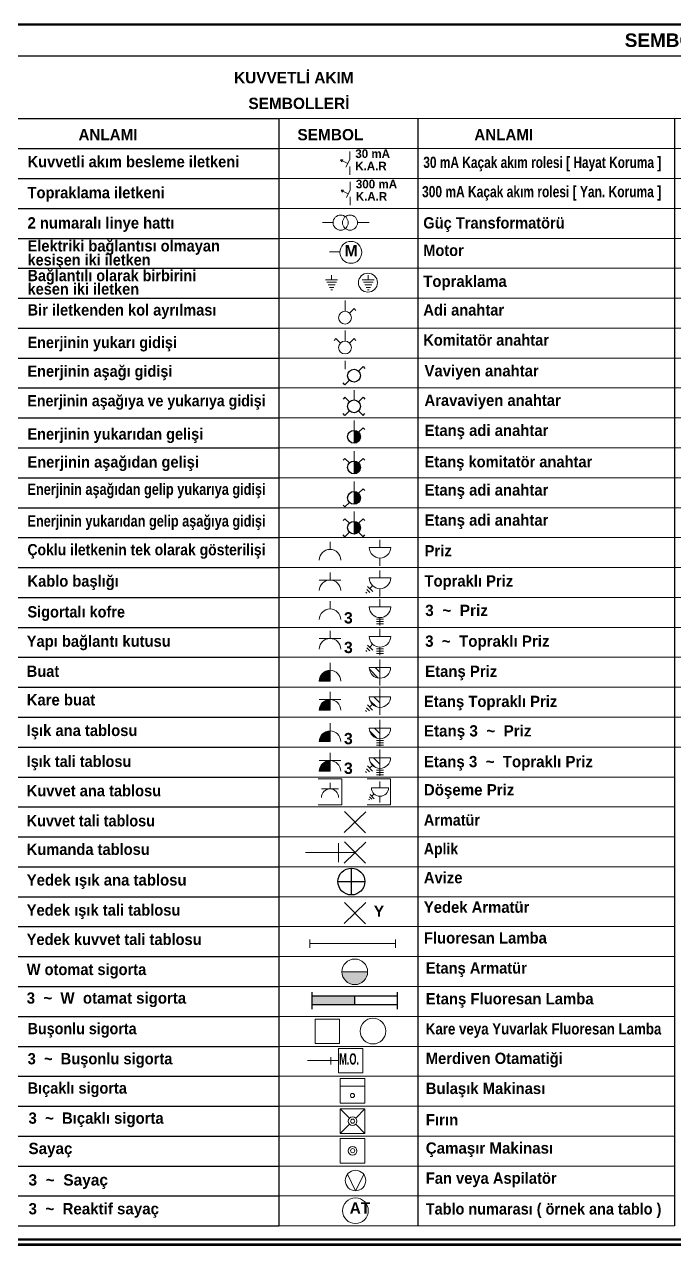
# Model space of a CAD drawing. Header units: millimetres. Extents: x -269 to 685, y 5394 to 6294.
# Drawn here: x 56.9 to 200.9, y 5393.6 to 5663.9 of the extents above; entities that cross this region are included whole.
import ezdxf
from ezdxf.enums import TextEntityAlignment as Align

# ---------------------------------------------------------------- set-up
doc = ezdxf.new("R2010")
doc.units = ezdxf.units.MM
doc.linetypes.add('BHP-KESIK', pattern=[4, 2.5, -1.5])
for name, color, linetype, lineweight in [('BHP-TABLO', 7, 'Continuous', 25), ('ICOLCU', 7, 'Continuous', 20), ('LINYE', 7, 'Continuous', 53)]:
    doc.layers.add(name, color=color, linetype=linetype, lineweight=lineweight)
doc.layers.add('MIMARI', color=7, linetype='Continuous')
doc.layers.add('SEMBOL', color=7, linetype='Continuous')
doc.styles.add('BHP-K', font='arialbd.ttf')
pattern_1 = [(315, (61.8098, 953.4398), (0.8505843, 0.8505843), [])]
pattern_2 = [(45, (61.8098, 953.4398), (-0.40190109, 0.40190109), [])]

msp = doc.modelspace()

# ---------------------------------------------------------------- hatches: boundary and pattern name
at = {"layer": 'ICOLCU'}
h = msp.add_hatch(dxfattribs=at)
h.set_pattern_fill('ANSI31', color=256, scale=0.179015)
h.set_pattern_definition(pattern_2)
h.paths.add_polyline_path([(127.25, 5633.47), (127.46, 5633.89), (126.93, 5633.89)])
h = msp.add_hatch(dxfattribs=at)
h.set_pattern_fill('ANSI31', color=256, scale=0.179015)
h.set_pattern_definition(pattern_2)
h.paths.add_polyline_path([(127.37, 5626.74), (127.58, 5627.16), (127.04, 5627.16)])
h = msp.add_hatch(color=256, dxfattribs=at)
h.dxf.hatch_style = 1
h.paths.add_polyline_path([(124.6, 5520.78), (124.5, 5520.78, 0.402331), (122.23, 5518.42), (124.6, 5518.42)])
h = msp.add_hatch(dxfattribs=at)
h.set_pattern_fill('ANSI31', color=256, scale=0.378869, angle=270)
h.set_pattern_definition(pattern_1)
h.paths.add_polyline_path([(133.28, 5521.42, 0.414214), (135.65, 5519.05), (135.65, 5521.42)])
h = msp.add_hatch(color=256, dxfattribs=at)
h.dxf.hatch_style = 1
h.paths.add_polyline_path([(124.6, 5514.32), (124.5, 5514.32, 0.402331), (122.23, 5511.95), (124.6, 5511.95)])
h = msp.add_hatch(dxfattribs=at)
h.set_pattern_fill('ANSI31', color=256, scale=0.378869, angle=270)
h.set_pattern_definition(pattern_1)
h.paths.add_polyline_path([(133.28, 5514.95, 0.414214), (135.65, 5512.58), (135.65, 5514.95)])
h = msp.add_hatch(color=256, dxfattribs=at)
h.dxf.hatch_style = 1
h.paths.add_polyline_path([(122.23, 5505.01), (124.6, 5505.01), (124.6, 5507.37), (124.5, 5507.37, 0.402331)])
h = msp.add_hatch(dxfattribs=at)
h.set_pattern_fill('ANSI31', color=256, scale=0.378869, angle=270)
h.set_pattern_definition(pattern_1)
h.paths.add_polyline_path([(133.28, 5508, 0.414214), (135.65, 5505.64), (135.65, 5508)])
h = msp.add_hatch(color=256, dxfattribs=at)
h.dxf.hatch_style = 1
h.paths.add_polyline_path([(124.6, 5500.8), (124.5, 5500.8, 0.402331), (122.23, 5498.43), (124.6, 5498.43)])
h = msp.add_hatch(dxfattribs=at)
h.set_pattern_fill('ANSI31', color=256, scale=0.378869, angle=270)
h.set_pattern_definition(pattern_1)
h.paths.add_polyline_path([(133.28, 5501.43, 0.414214), (135.65, 5499.06), (135.65, 5501.43)])
h = msp.add_hatch(color=256, dxfattribs=at)
h.dxf.hatch_style = 1
h.paths.add_polyline_path([(127.24, 5453.99, 1), (132.93, 5453.99)])
at = {"layer": 'SEMBOL', "linetype": 'BHP-KESIK'}
h = msp.add_hatch(color=256, dxfattribs=at)
h.dxf.hatch_style = 1
h.paths.add_polyline_path([(129.92, 5571.11, 0.414214), (131.34, 5572.53, 0.414214), (129.92, 5573.95)])
h = msp.add_hatch(color=256, dxfattribs=at)
h.dxf.hatch_style = 1
h.paths.add_polyline_path([(129.92, 5564.32, 0.414214), (131.34, 5565.74, 0.414214), (129.92, 5567.17)])
h = msp.add_hatch(color=256, dxfattribs=at)
h.dxf.hatch_style = 1
h.paths.add_polyline_path([(129.92, 5560.42), (129.92, 5557.58, 0.414214), (131.34, 5559, 0.414214)])
h = msp.add_hatch(color=256, dxfattribs=at)
h.dxf.hatch_style = 1
h.paths.add_polyline_path([(129.92, 5553.8), (129.92, 5550.96, 0.414214), (131.34, 5552.38, 0.414214)])
h = msp.add_hatch(color=256, dxfattribs=at)
h.dxf.hatch_style = 1
h.paths.add_polyline_path([(130.01, 5446.67), (130.01, 5448.57), (120.54, 5448.57), (120.54, 5446.67)])

# ---------------------------------------------------------------- linework, layer by layer
at = {"layer": 'BHP-TABLO'}
msp.add_line((18, 5656.9), (388, 5656.9), dxfattribs=at)
at = {"layer": 'BHP-TABLO', "lineweight": 50}
msp.add_lwpolyline([(18, 5394.7), (388, 5394.7), (388, 5663.9), (18, 5663.9)], close=True, dxfattribs=at)
at = {"layer": 'ICOLCU'}
for p, q in [((113.26, 5643.02), (200.88, 5643.02)), ((200.88, 5643.02), (288.49, 5643.02)), ((113.26, 5636.39), (200.88, 5636.39)), ((128.95, 5635.74), (128.95, 5633.95)), ((200.88, 5636.39), (288.49, 5636.39)), ((126.93, 5633.89), (127.46, 5633.89)), ((126.93, 5633.89), (127.25, 5633.47)), ((127.46, 5633.89), (127.25, 5633.47)), ((127.36, 5633.68), (128.53, 5633.1)), ((128.95, 5633.95), (128.11, 5632.25)), ((128.95, 5632.4), (128.95, 5630.55)), ((113.26, 5629.76), (200.88, 5629.76)), ((129.06, 5629.01), (129.06, 5627.22)), ((200.88, 5629.76), (288.49, 5629.76)), ((127.04, 5627.16), (127.58, 5627.16)), ((127.04, 5627.16), (127.37, 5626.74)), ((127.58, 5627.16), (127.37, 5626.74)), ((127.47, 5626.95), (128.64, 5626.37)), ((129.06, 5627.22), (128.22, 5625.52)), ((129.06, 5625.67), (129.06, 5623.82)), ((113.26, 5623.13), (200.88, 5623.13)), ((200.88, 5623.13), (288.49, 5623.13)), ((122.94, 5619.98), (125.27, 5619.98)), ((130.71, 5619.98), (133.3, 5619.98)), ((113.26, 5616.5), (200.88, 5616.5)), ((200.88, 5616.5), (288.49, 5616.5)), ((124.52, 5613.53), (126.85, 5613.53)), ((113.26, 5609.87), (200.88, 5609.87)), ((200.88, 5609.87), (288.49, 5609.87)), ((126.29, 5607.34), (123.63, 5607.34)), ((124.96, 5607.34), (124.96, 5608.36)), ((134.4, 5607.34), (131.75, 5607.34)), ((133.07, 5607.34), (133.07, 5608.36)), ((126, 5606.78), (123.92, 5606.78)), ((125.72, 5606.21), (124.2, 5606.21)), ((125.43, 5605.64), (124.49, 5605.64)), ((125.15, 5605.07), (124.77, 5605.07)), ((134.12, 5606.78), (132.03, 5606.78)), ((133.83, 5606.21), (132.32, 5606.21)), ((133.55, 5605.64), (132.6, 5605.64)), ((133.26, 5605.07), (132.88, 5605.07)), ((113.26, 5603.24), (200.88, 5603.24)), ((127.93, 5600.34), (127.93, 5602.72)), ((200.88, 5603.24), (288.49, 5603.24)), ((128.94, 5599.92), (129.94, 5600.92)), ((129.94, 5600.92), (130.34, 5600.52)), ((113.26, 5596.61), (200.88, 5596.61)), ((200.88, 5596.61), (288.49, 5596.61)), ((125.92, 5594.3), (125.52, 5593.9)), ((126.93, 5593.3), (125.92, 5594.3)), ((127.93, 5593.72), (127.93, 5596.1)), ((128.94, 5593.3), (129.94, 5594.3)), ((129.94, 5594.3), (130.34, 5593.9)), ((113.26, 5589.98), (200.88, 5589.98)), ((127.92, 5587.49), (127.92, 5589.35)), ((200.88, 5589.98), (288.49, 5589.98)), ((113.26, 5583.35), (200.88, 5583.35)), ((129.92, 5580.7), (129.92, 5582.84)), ((200.88, 5583.35), (288.49, 5583.35)), ((113.26, 5576.72), (200.88, 5576.72)), ((129.92, 5573.95), (129.92, 5576.13)), ((200.88, 5576.72), (288.49, 5576.72)), ((113.26, 5570.09), (200.88, 5570.09)), ((129.92, 5567.17), (129.92, 5569.34)), ((200.88, 5570.09), (288.49, 5570.09)), ((113.26, 5563.46), (200.88, 5563.46)), ((129.92, 5560.42), (129.92, 5562.6)), ((200.88, 5563.46), (288.49, 5563.46)), ((113.26, 5556.82), (200.88, 5556.82)), ((129.92, 5553.8), (129.92, 5555.98)), ((200.88, 5556.82), (288.49, 5556.82)), ((113.26, 5550.19), (200.88, 5550.19)), ((200.88, 5550.19), (288.49, 5550.19)), ((124.6, 5547.58), (124.6, 5549.26)), ((138.03, 5548.02), (133.29, 5548.02)), ((135.66, 5548.02), (135.66, 5549.71)), ((135.66, 5545.66), (135.66, 5543.91)), ((113.26, 5543.56), (200.88, 5543.56)), ((124.6, 5540.8), (124.6, 5542.49)), ((135.66, 5541.25), (135.66, 5542.93)), ((200.88, 5543.56), (288.49, 5543.56)), ((126.97, 5540.8), (122.23, 5540.8)), ((132.91, 5539.35), (134.05, 5538.22)), ((138.03, 5541.25), (133.29, 5541.25)), ((134.03, 5539.53), (133.48, 5538.98)), ((113.26, 5536.93), (200.88, 5536.93)), ((132.56, 5538.1), (132.76, 5537.9)), ((132.74, 5538.73), (133.41, 5538.06)), ((135.66, 5538.88), (135.66, 5537.14)), ((200.88, 5536.93), (288.49, 5536.93)), ((124.6, 5534.4), (124.6, 5536.08)), ((138.03, 5534.85), (133.29, 5534.85)), ((135.66, 5534.85), (135.66, 5536.53)), ((134.88, 5532.11), (136.42, 5532.11)), ((134.88, 5531.59), (136.42, 5531.59)), ((135.66, 5532.48), (135.66, 5530.73)), ((113.26, 5530.3), (200.88, 5530.3)), ((124.6, 5527.85), (124.6, 5529.53)), ((134.88, 5531.07), (136.42, 5531.07)), ((135.66, 5528.29), (135.66, 5529.98)), ((200.88, 5530.3), (288.49, 5530.3)), ((126.97, 5527.85), (122.23, 5527.85)), ((132.91, 5526.4), (134.05, 5525.26)), ((138.03, 5528.29), (133.29, 5528.29)), ((134.03, 5526.57), (133.48, 5526.02)), ((135.66, 5525.93), (135.66, 5524.18)), ((113.26, 5523.67), (200.88, 5523.67)), ((132.56, 5525.15), (132.76, 5524.94)), ((132.74, 5525.78), (133.41, 5525.1)), ((134.88, 5525.56), (136.42, 5525.56)), ((134.88, 5525.04), (136.42, 5525.04)), ((134.88, 5524.52), (136.42, 5524.52)), ((135.65, 5523.2), (135.65, 5521.42)), ((200.88, 5523.67), (288.49, 5523.67)), ((124.6, 5520.78), (124.6, 5522.47)), ((124.6, 5518.42), (124.6, 5520.78)), ((133.28, 5521.42), (138.01, 5521.42)), ((135.65, 5521.42), (135.65, 5517.42)), ((122.23, 5518.42), (124.6, 5518.42)), ((113.26, 5517.04), (200.88, 5517.04)), ((124.6, 5514.32), (124.6, 5516)), ((135.65, 5516.73), (135.65, 5514.95)), ((200.88, 5517.04), (288.49, 5517.04)), ((126.97, 5514.32), (122.23, 5514.32)), ((124.6, 5511.95), (124.6, 5514.31)), ((132.67, 5512.49), (133.32, 5511.8)), ((132.86, 5513.11), (133.97, 5511.95)), ((133.28, 5514.95), (138.01, 5514.95)), ((133.98, 5513.26), (133.42, 5512.72)), ((135.65, 5514.95), (135.65, 5510.95)), ((113.26, 5510.41), (200.88, 5510.41)), ((122.23, 5511.95), (124.6, 5511.95)), ((132.48, 5511.87), (132.68, 5511.66)), ((135.65, 5509.79), (135.65, 5508)), ((200.88, 5510.41), (288.49, 5510.41)), ((124.6, 5507.37), (124.6, 5509.06)), ((124.6, 5505.01), (124.6, 5507.37)), ((133.28, 5508), (138.01, 5508)), ((135.65, 5508), (135.65, 5504.01)), ((122.23, 5505.01), (124.6, 5505.01)), ((134.88, 5505.24), (136.42, 5505.24)), ((134.88, 5504.72), (136.42, 5504.72)), ((113.26, 5503.78), (200.88, 5503.78)), ((124.6, 5500.8), (124.6, 5502.48)), ((134.88, 5504.2), (136.42, 5504.2)), ((135.65, 5503.22), (135.65, 5501.43)), ((200.88, 5503.78), (288.49, 5503.78)), ((126.97, 5500.8), (122.23, 5500.8)), ((124.6, 5498.43), (124.6, 5500.79)), ((132.67, 5498.97), (133.32, 5498.29)), ((132.86, 5499.6), (133.97, 5498.43)), ((133.28, 5501.43), (138.01, 5501.43)), ((133.98, 5499.74), (133.42, 5499.2)), ((135.65, 5501.43), (135.65, 5497.44)), ((113.26, 5497.15), (200.88, 5497.15)), ((122.23, 5498.43), (124.6, 5498.43)), ((132.48, 5498.35), (132.68, 5498.14)), ((134.88, 5498.67), (136.42, 5498.67)), ((134.88, 5498.15), (136.42, 5498.15)), ((134.88, 5497.63), (136.42, 5497.63)), ((135.66, 5494.78), (135.66, 5496.13)), ((126.49, 5494.5), (122.7, 5494.5)), ((124.6, 5494.5), (124.6, 5495.85)), ((137.56, 5494.78), (133.77, 5494.78)), ((134.36, 5493.4), (133.92, 5492.96)), ((133.18, 5492.26), (133.35, 5492.1)), ((133.32, 5492.76), (133.86, 5492.23)), ((133.47, 5493.26), (134.38, 5492.35)), ((135.66, 5492.88), (135.66, 5491.49)), ((113.26, 5490.52), (200.88, 5490.52)), ((113.26, 5483.89), (200.88, 5483.89)), ((130.13, 5480.41), (119.19, 5480.41)), ((126.45, 5482.52), (126.45, 5480.4)), ((126.45, 5478.28), (126.45, 5480.4)), ((113.26, 5477.26), (200.88, 5477.26)), ((113.26, 5470.63), (200.88, 5470.63)), ((113.26, 5464), (200.88, 5464)), ((120.12, 5461.18), (120.12, 5459.28)), ((139.06, 5461.18), (139.06, 5459.28)), ((120.12, 5460.23), (139.06, 5460.23)), ((113.26, 5457.37), (200.88, 5457.37)), ((127.24, 5453.99), (132.93, 5453.99)), ((113.26, 5450.74), (200.88, 5450.74)), ((113.26, 5444.11), (200.88, 5444.11)), ((121.33, 5443.5), (126.7, 5443.5)), ((121.33, 5438.13), (121.33, 5443.5)), ((126.7, 5438.13), (126.7, 5443.5)), ((113.26, 5437.48), (200.88, 5437.48)), ((121.33, 5438.13), (126.7, 5438.13)), ((126.51, 5437.01), (131.88, 5437.01)), ((126.51, 5431.64), (126.51, 5437.01)), ((131.88, 5431.64), (131.88, 5437.01)), ((126.51, 5434.32), (119.59, 5434.32)), ((124.8, 5435.08), (124.8, 5433.49)), ((126.51, 5431.64), (131.88, 5431.64)), ((113.26, 5430.85), (200.88, 5430.85)), ((126.83, 5430.32), (132.28, 5430.32)), ((126.83, 5430.32), (126.83, 5424.87)), ((126.83, 5428.68), (132.28, 5428.68)), ((132.28, 5430.32), (132.28, 5424.87)), ((113.26, 5424.22), (200.88, 5424.22)), ((126.83, 5424.87), (132.28, 5424.87)), ((126.88, 5423.63), (132.33, 5423.63)), ((126.88, 5423.63), (128.92, 5421.58)), ((126.88, 5423.63), (126.88, 5418.17)), ((130.29, 5421.58), (132.33, 5423.63)), ((132.33, 5423.63), (132.33, 5418.17)), ((126.88, 5418.17), (128.92, 5420.22)), ((126.88, 5418.17), (132.33, 5418.17)), ((130.29, 5420.22), (132.33, 5418.17)), ((113.26, 5417.59), (200.88, 5417.59)), ((126.88, 5417.07), (132.33, 5417.07)), ((126.88, 5417.07), (126.88, 5411.62)), ((132.33, 5417.07), (132.33, 5411.62)), ((113.26, 5410.96), (200.88, 5410.96)), ((126.88, 5411.62), (132.33, 5411.62)), ((130.25, 5405.48), (128.46, 5409.15)), ((130.25, 5405.48), (132.1, 5409.08)), ((113.26, 5404.33), (200.88, 5404.33)), ((113.26, 5397.7), (200.88, 5397.7))]:
    msp.add_line(p, q, dxfattribs=at)
for points in [[(122.01, 5496.73), (127.19, 5496.73), (127.19, 5490.99), (122.01, 5490.99)], [(132.79, 5496.73), (137.97, 5496.73), (137.97, 5490.99), (132.79, 5490.99)]]:
    msp.add_lwpolyline(points, dxfattribs=at)
for centre, radius in [((126.95, 5619.98), 1.68), ((129.02, 5619.98), 1.68), ((129.22, 5613.4), 2.42), ((132.99, 5606.68), 2.11), ((127.93, 5598.92), 1.42), ((127.93, 5592.3), 1.42), ((130.08, 5453.99), 2.84), ((134.11, 5440.85), 2.84), ((129.56, 5426.59), 0.46), ((129.6, 5420.9), 0.963), ((129.6, 5420.9), 0.46), ((129.6, 5414.35), 0.963), ((129.6, 5414.35), 0.46), ((130.25, 5407.75), 2.27), ((130.23, 5401.06), 2.84)]:
    msp.add_circle(centre, radius, dxfattribs=at)
for centre, radius, start, end in [((124.6, 5545.21), 2.37, 0, 180), ((135.66, 5548.02), 2.37, 180, 0), ((124.6, 5538.44), 2.37, 0, 180), ((135.66, 5541.25), 2.37, 180, 0), ((124.6, 5532.03), 2.37, 0, 180), ((135.66, 5534.85), 2.37, 180, 0), ((124.6, 5525.48), 2.37, 0, 180), ((135.66, 5528.29), 2.37, 180, 0), ((124.6, 5518.42), 2.37, 0, 180), ((135.65, 5521.42), 2.37, 180, 0), ((124.6, 5511.95), 2.37, 0, 180), ((135.65, 5514.95), 2.37, 180, 0), ((124.6, 5505.01), 2.37, 0, 180), ((135.65, 5508), 2.37, 180, 0), ((124.6, 5498.43), 2.37, 0, 180), ((135.65, 5501.43), 2.37, 180, 0), ((124.6, 5492.61), 1.89, 0, 180), ((135.66, 5494.78), 1.89, 180, 0)]:
    msp.add_arc(centre, radius, start, end, dxfattribs=at)
at = {"layer": 'LINYE'}
msp.add_line((-269.45, 5393.56), (684.6, 5393.63), dxfattribs=at)
at = {"layer": 'MIMARI'}
for p, q in [((25.65, 5643.02), (113.26, 5643.02)), ((113.26, 5643.02), (113.26, 5397.7)), ((113.26, 5643.02), (113.26, 5397.7)), ((144.05, 5643.02), (144.05, 5397.7)), ((200.88, 5643.02), (200.88, 5397.7)), ((200.88, 5643.02), (200.88, 5397.7)), ((25.65, 5636.39), (113.26, 5636.39)), ((25.65, 5629.76), (113.26, 5629.76)), ((25.65, 5623.13), (113.26, 5623.13)), ((25.65, 5616.5), (113.26, 5616.5)), ((25.65, 5609.87), (113.26, 5609.87)), ((25.65, 5603.24), (113.26, 5603.24)), ((25.65, 5596.61), (113.26, 5596.61)), ((25.65, 5589.98), (113.26, 5589.98)), ((25.65, 5583.35), (113.26, 5583.35)), ((25.65, 5576.72), (113.26, 5576.72)), ((25.65, 5570.09), (113.26, 5570.09)), ((25.65, 5563.46), (113.26, 5563.46)), ((25.65, 5556.82), (113.26, 5556.82)), ((25.65, 5550.19), (113.26, 5550.19)), ((25.65, 5543.56), (113.26, 5543.56)), ((25.65, 5536.93), (113.26, 5536.93)), ((25.65, 5530.3), (113.26, 5530.3)), ((25.65, 5523.67), (113.26, 5523.67)), ((25.65, 5517.04), (113.26, 5517.04)), ((25.65, 5510.41), (113.26, 5510.41)), ((25.65, 5503.78), (113.26, 5503.78)), ((25.65, 5497.15), (113.26, 5497.15)), ((25.65, 5490.52), (113.26, 5490.52)), ((25.65, 5483.89), (113.26, 5483.89)), ((25.65, 5477.26), (113.26, 5477.26)), ((25.65, 5470.63), (113.26, 5470.63)), ((25.65, 5464), (113.26, 5464)), ((25.65, 5457.37), (113.26, 5457.37)), ((25.65, 5450.74), (113.26, 5450.74)), ((25.65, 5444.11), (113.26, 5444.11)), ((25.65, 5437.48), (113.26, 5437.48)), ((25.65, 5430.85), (113.26, 5430.85)), ((25.65, 5424.22), (113.26, 5424.22)), ((25.65, 5417.59), (113.26, 5417.59)), ((25.65, 5410.96), (113.26, 5410.96)), ((25.65, 5404.33), (113.26, 5404.33)), ((25.65, 5397.7), (113.26, 5397.7))]:
    msp.add_line(p, q, dxfattribs=at)
at = {"layer": 'SEMBOL'}
for p, q in [((130.92, 5587.07), (131.93, 5588.08)), ((131.93, 5588.08), (132.33, 5587.68)), ((127.91, 5584.06), (127.51, 5584.46)), ((128.91, 5585.06), (127.91, 5584.06)), ((127.91, 5581.29), (127.51, 5580.89)), ((128.91, 5580.28), (127.91, 5581.29)), ((130.92, 5580.28), (131.93, 5581.29)), ((131.93, 5581.29), (132.33, 5580.89)), ((127.91, 5577.27), (127.51, 5577.67)), ((128.91, 5578.27), (127.91, 5577.27)), ((130.92, 5578.27), (131.93, 5577.27)), ((131.93, 5577.27), (132.33, 5577.67)), ((130.92, 5573.53), (131.93, 5574.54)), ((131.93, 5574.54), (132.33, 5574.13)), ((129.92, 5573.95), (129.92, 5571.11)), ((127.91, 5567.75), (127.51, 5567.35)), ((128.91, 5566.75), (127.91, 5567.75)), ((129.92, 5567.17), (129.92, 5564.32)), ((130.92, 5566.75), (131.93, 5567.75)), ((131.93, 5567.75), (132.33, 5567.35)), ((130.92, 5560.01), (131.93, 5561.01)), ((131.93, 5561.01), (132.33, 5560.61)), ((129.92, 5560.42), (129.92, 5557.58)), ((127.91, 5556.99), (127.51, 5557.4)), ((128.91, 5558), (127.91, 5556.99)), ((127.91, 5554.39), (127.51, 5553.99)), ((128.91, 5553.39), (127.91, 5554.39)), ((129.92, 5553.8), (129.92, 5550.96)), ((130.92, 5553.39), (131.93, 5554.39)), ((131.93, 5554.39), (132.33, 5553.99)), ((127.91, 5550.37), (127.51, 5550.78)), ((128.91, 5551.38), (127.91, 5550.37)), ((130.92, 5551.38), (131.93, 5550.37)), ((131.93, 5550.37), (132.33, 5550.78)), ((127.76, 5484.83), (132.5, 5489.47)), ((132.44, 5484.78), (127.81, 5489.52)), ((127.76, 5478.09), (132.5, 5482.73)), ((132.44, 5478.04), (127.81, 5482.78)), ((129.34, 5471.02), (129.34, 5476.99)), ((126.35, 5474), (132.32, 5474)), ((127.76, 5464.68), (132.5, 5469.32)), ((132.44, 5464.63), (127.81, 5469.37)), ((120.54, 5449.51), (120.54, 5445.72)), ((120.54, 5449.51), (120.54, 5445.72)), ((139.48, 5448.57), (120.54, 5448.57)), ((139.48, 5449.51), (139.48, 5445.72)), ((139.48, 5449.51), (139.48, 5445.72)), ((139.48, 5446.67), (120.54, 5446.67))]:
    msp.add_line(p, q, dxfattribs=at)
at = {"layer": 'SEMBOL', "linetype": 'BHP-KESIK'}
msp.add_line((130.01, 5448.57), (130.01, 5446.67), dxfattribs=at)
at = {"layer": 'SEMBOL'}
for centre, radius in [((129.92, 5586.07), 1.42), ((129.92, 5579.28), 1.42), ((129.92, 5572.53), 1.42), ((129.92, 5565.74), 1.42), ((129.92, 5559), 1.42), ((129.92, 5552.38), 1.42), ((129.34, 5474), 2.98)]:
    msp.add_circle(centre, radius, dxfattribs=at)

# ---------------------------------------------------------------- texts
at = {"layer": 'BHP-TABLO', "style": 'BHP-K'}
msp.add_text('SEMBOLLER', height=3, dxfattribs=at).set_placement((203, 5660.4), align=Align.MIDDLE_CENTER)
at = {"layer": 'ICOLCU', "style": 'BHP-K'}
for s, height, width, p in [('KUVVETLİ AKIM', 2.5049, 0.972, (103.36, 5650.85)), ('SEMBOLLERİ', 2.505, 0.975, (106.53, 5645.15)), ('ANLAMI', 2.505, 0.958, (68.92, 5638.22)), ('SEMBOL', 2.505, 0.974, (117.39, 5638.22)), ('ANLAMI', 2.505, 0.958, (156.54, 5638.22)), ('Kuvvetli akım besleme iletkeni', 2.5049, 0.927, (57.64, 5632.24)), ('30 mA', 1.9, 0.963, (130.2, 5634.31)), ('30 mA Kaçak akım rolesi [ Hayat Koruma ]', 2.5049, 0.752596, (145.25, 5632.09)), ('K.A.R', 1.9, 0.959, (130.2, 5631.58)), ('300 mA', 1.9, 0.969, (130.31, 5627.58)), ('Topraklama iletkeni', 2.5049, 0.929, (57.64, 5625.39)), ('K.A.R', 1.9, 0.959, (130.31, 5624.85)), ('300 mA Kaçak akım rolesi [ Yan. Koruma ]', 2.5049, 0.758498, (144.97, 5625.6)), ('2 numaralı linye hattı', 2.5049, 0.933, (57.64, 5618.68)), ('Güç Transformatörü', 2.5049, 0.925, (145.25, 5618.68)), ('Elektriki bağlantısı olmayan', 2.5049, 0.924, (57.64, 5613.59)), ('Motor', 2.505, 0.921, (145.25, 5612.59)), ('kesişen iki iletken', 2.5049, 0.915, (57.64, 5610.49)), ('Bağlantılı olarak birbirini', 2.5049, 0.91, (57.64, 5607.01)), ('Topraklama', 2.505, 0.941, (145.25, 5605.74)), ('kesen iki iletken', 2.5049, 0.92, (57.64, 5604.04)), ('Bir iletkenden kol ayrılması', 2.5049, 0.923, (57.64, 5599.39)), ('Adi anahtar', 2.5049, 0.93, (145.25, 5599.39)), ('Enerjinin yukarı gidişi', 2.5049, 0.909, (57.64, 5592.19)), ('Komitatör anahtar', 2.5049, 0.923, (145.25, 5592.72)), ('Enerjinin aşağı gidişi', 2.5049, 0.917, (57.62, 5585.82)), ('Vaviyen anahtar', 2.5049, 0.942, (145.52, 5585.91)), ('Enerjinin aşağıya ve yukarıya gidişi', 2.5049, 0.894462, (57.62, 5579.28)), ('Aravaviyen anahtar', 2.5049, 0.934, (145.52, 5579.38)), ('Enerjinin yukarıdan gelişi', 2.5049, 0.918, (57.62, 5571.91)), ('Etanş adi anahtar', 2.5049, 0.94, (145.52, 5572.71)), ('Enerjinin aşağıdan gelişi', 2.5049, 0.925, (57.62, 5565.71)), ('Etanş komitatör anahtar', 2.5049, 0.927, (145.52, 5565.76)), ('Enerjinin aşağıdan gelip yukarıya gidişi', 2.5049, 0.804351, (57.62, 5559.67)), ('Etanş adi anahtar', 2.5049, 0.94, (145.52, 5559.5)), ('Enerjinin yukarıdan gelip aşağıya gidişi', 2.5049, 0.804351, (57.62, 5552.64)), ('Etanş adi anahtar', 2.5049, 0.94, (145.52, 5552.83)), ('Çoklu iletkenin tek olarak gösterilişi', 2.5049, 0.882943, (57.62, 5546.27)), ('Priz', 2.505, 0.939, (145.52, 5546.02)), ('Kablo başlığı', 2.5049, 0.929, (57.62, 5539.32)), ('Topraklı Priz', 2.5049, 0.935, (145.52, 5539.35)), ('Sigortalı kofre', 2.5049, 0.918, (57.62, 5532.5)), ('3  ~  Priz', 2.505, 0.973, (145.66, 5532.82)), ('Yapı bağlantı kutusu', 2.5049, 0.932, (57.45, 5526)), ('3  ~  Topraklı Priz', 2.5049, 0.953, (145.66, 5526.01)), ('Buat', 2.505, 0.926, (57.45, 5519.34)), ('Etanş Priz', 2.505, 0.943, (145.66, 5519.33)), ('Kare buat', 2.505, 0.94, (57.45, 5513.01)), ('Etanş Topraklı Priz', 2.5049, 0.938, (145.37, 5512.66)), ('Işık ana tablosu', 2.5049, 0.934, (57.45, 5506.23)), ('Etanş 3  ~  Priz', 2.5049, 0.961, (145.37, 5506.13)), ('Işık tali tablosu', 2.5049, 0.916, (57.45, 5499.37)), ('Etanş 3  ~  Topraklı Priz', 2.5049, 0.951, (145.37, 5499.32)), ('Kuvvet ana tablosu', 2.5049, 0.928, (57.45, 5492.87)), ('Döşeme Priz', 2.5049, 0.954, (145.37, 5493.07)), ('Kuvvet tali tablosu', 2.5049, 0.913, (57.45, 5486.21)), ('Armatür', 2.505, 0.914, (145.37, 5486.39)), ('Aplik', 2.505, 0.887, (145.37, 5480)), ('Kumanda tablosu', 2.5049, 0.928, (57.45, 5479.88)), ('Yedek ışık ana tablosu', 2.5049, 0.943, (57.45, 5473.1)), ('Avize', 2.505, 0.936, (145.37, 5473.61)), ('Yedek ışık tali tablosu', 2.5049, 0.931, (57.45, 5466.43)), ('Yedek Armatür', 2.5049, 0.938, (145.37, 5467.07)), ('Yedek kuvvet tali tablosu', 2.5049, 0.926, (57.45, 5459.93)), ('Fluoresan Lamba', 2.5049, 0.94, (145.37, 5460.26)), ('W otomat sigorta', 2.5049, 0.926, (57.45, 5453.27)), ('Etanş Armatür', 2.5049, 0.928, (145.8, 5453.59)), ('3  ~  W  otamat sigorta', 2.5049, 0.948, (57.45, 5446.94)), ('Etanş Fluoresan Lamba', 2.5049, 0.941, (145.8, 5446.78)), ('Buşonlu sigorta', 2.5049, 0.906, (57.65, 5440.16)), ('Kare veya Yuvarlak Fluoresan Lamba', 2.5049, 0.840687, (145.8, 5440.11)), ('3  ~  Buşonlu sigorta ', 2.5049, 0.929, (57.65, 5433.49)), ('M.O.', 2.505, 0.581, (126.63, 5433.43)), ('Merdiven Otamatiği', 2.5049, 0.934, (145.8, 5433.58)), ('Bıçaklı sigorta', 2.5049, 0.919, (57.65, 5426.99)), ('Bulaşık Makinası', 2.5049, 0.938, (145.8, 5426.91)), ('3  ~  Bıçaklı sigorta ', 2.5049, 0.941, (57.85, 5420.33)), ('Fırın', 2.505, 0.949, (145.8, 5419.96)), ('Sayaç', 2.505, 0.961, (57.85, 5413.61)), ('Çamaşır Makinası', 2.5049, 0.954, (145.8, 5413.7)), ('Fan veya Aspilatör', 2.5049, 0.931, (145.8, 5407.03)), ('3  ~  Sayaç', 2.5049, 0.978, (57.85, 5406.64)), ('3  ~  Reaktif sayaç', 2.5049, 0.955, (57.85, 5400.25)), (' AT', 2.505, 0.966, (128.02, 5400.42)), ('Tablo numarası ( örnek ana tablo )', 2.5049, 0.91557, (145.8, 5400.22))]:
    msp.add_text(s, height=height, dxfattribs=dict(at, width=width)).set_placement(p)
for s, p in [('M', (127.82, 5612.5)), ('3', (127.69, 5531.17)), ('3', (127.69, 5524.61)), ('3', (127.69, 5504.42)), ('3', (127.69, 5497.85)), ('Y', (134.27, 5466.18))]:
    msp.add_text(s, height=2.5, dxfattribs=at).set_placement(p)

doc.saveas('drawing.dxf')
